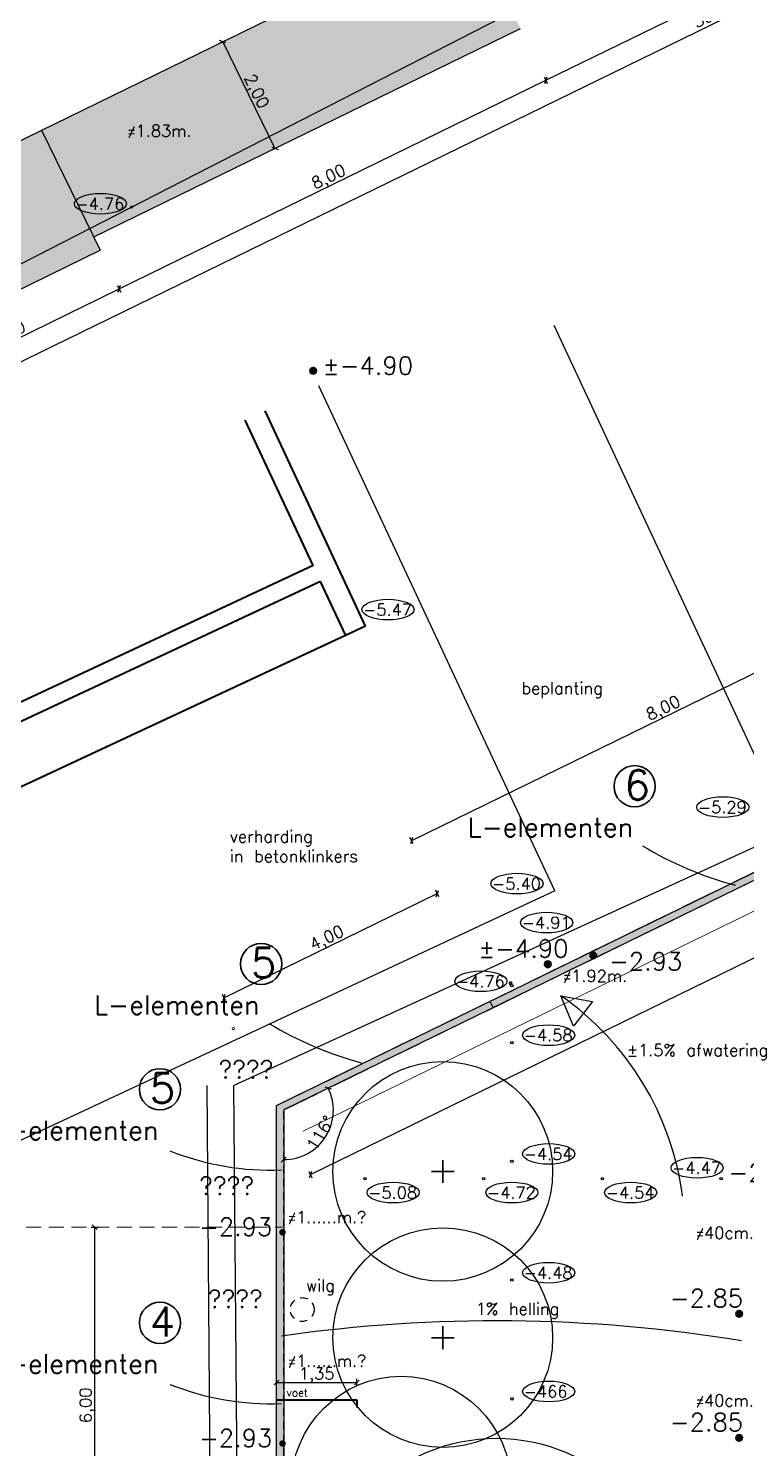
# Model space of a CAD drawing. Header units: millimetres. Extents: x 361 to 21231, y 184 to 1849.
# Drawn here: x 2486.66 to 2498.76, y 519.32 to 543.24 of the extents above; entities that cross this region are included whole.
import ezdxf

# ---------------------------------------------------------------- set-up
doc = ezdxf.new("R2010")
doc.units = ezdxf.units.MM
doc.header["$LTSCALE"] = 0.2
doc.linetypes.add('DASHED2', pattern=[9.525, 6.35, -3.175])
doc.linetypes.add('HIDDEN2', pattern=[4.7625, 3.175, -1.5875])
for name, color, linetype, lineweight in [('... architectuur - ALGEMEEN', 7, 'Continuous', 5), ('bomen', 7, 'Continuous', 35), ('boomkruinen', 7, 'Continuous', 30), ('helling', 96, 'Continuous', 25), ('huis', 7, 'Continuous', 40), ('hulplijnen', 161, 'DASHED2', 18), ('L-elementen', 7, 'Continuous', 30), ('L-elementen 4', 10, 'Continuous', 30), ('maten', 1, 'Continuous', 18), ('maten L-elementen', 191, 'Continuous', 18), ('nieuwe hoogtepunten', 154, 'Continuous', 35), ('nummers', 10, 'Continuous', 35), ('ramen', 7, 'Continuous', 20), ('talud', 160, 'Continuous', 18)]:
    doc.layers.add(name, color=color, linetype=linetype, lineweight=lineweight)
for name, color, linetype in [('bestaande hoogtepunten', 7, 'Continuous'), ('L-elementen voet', 160, 'Continuous'), ('ontwerp', 7, 'Continuous'), ('opmeting', 7, 'Continuous'), ('terreingrens', 134, 'HIDDEN2')]:
    doc.layers.add(name, color=color, linetype=linetype)
doc.layers.add('huidige grondslag', color=7, linetype='Continuous', lineweight=30, true_color=0x00adad)
for name, color, linetype, true_color in [('muur', 7, 'Continuous', 0xbfbfbf), ('opmeting te verwijderen', 7, 'HIDDEN2', 0xc2b584), ('trap inkleuren', 7, 'Continuous', 0xffffa3)]:
    doc.layers.add(name, color=color, linetype=linetype, true_color=true_color)
doc.styles.get("Standard").update_dxf_attribs({"font": 'txt.shx', "height": 0.2})
doc.dimstyles.new('maat aanduiding voor tuin', dxfattribs={"dimscale": 0.2, "dimtxt": 0.2, "dimasz": 0.4, "dimexe": 0.3, "dimexo": 0.3, "dimgap": 0.02, "dimtad": 1, "dimzin": 1, "dimtxsty": 'Standard', "dimblk": 'OBLIQUE', "dimcen": 0.2, "dimadec": 0, "dimazin": 3, "dimtfac": 1, "dimtix": 1, "dimtmove": 0, "dimatfit": 3, "dimldrblk": 'OBLIQUE', "dimfxl": 0.3, "dimfxlon": 1, "dimarcsym": 1})

# ---------------------------------------------------------------- blocks, each defined once
blk = doc.blocks.new('_Oblique')
at = {"color": 0, "linetype": 'ByBlock', "lineweight": -2}
blk.add_line((-0.5, -0.5), (0.5, 0.5), dxfattribs=at)
blk = doc.blocks.new('*D1704')
at = {"layer": 'Defpoints', "color": 0, "ltscale": 0.2, "transparency": 16777216}
for p in [(2511.658, 550.262), (2511.804, 549.963), (2484.612, 537.054)]:
    blk.add_point(p, dxfattribs=at)
at = {"layer": 'maten', "color": 0, "lineweight": -2, "ltscale": 0.2, "transparency": 16777216}
for p, q in [((2484.758, 536.756), (2511.804, 549.963)), ((2511.777, 550.017), (2511.83, 549.909)), ((2484.732, 536.81), (2484.784, 536.702))]:
    blk.add_line(p, q, dxfattribs=at)
at = {"layer": 'maten', "color": 0, "lineweight": -2, "ltscale": 0.2, "transparency": 16777216, "xscale": 0.08000000000000074, "yscale": 0.08000000000000074, "zscale": 0.08000000000000074}
for p, rotation in [((2511.804, 549.963), 26.0273961556173), ((2484.758, 536.756), 206.0273961556173)]:
    blk.add_blockref('_Oblique', p, dxfattribs=dict(at, rotation=rotation))
at = {"layer": 'maten', "color": 0, "ltscale": 0.2, "transparency": 16777216, "insert": (2498.228, 543.468), "char_height": 0.2, "attachment_point": 5, "rotation": 26.0274}
blk.add_mtext('30,10', dxfattribs=at)
blk = doc.blocks.new('*D1836')
at = {"layer": 'Defpoints', "color": 0, "ltscale": 0.2, "transparency": 16777216}
for p in [(2515.1, 536.944), (2490.839, 525.097), (2491.407, 523.932)]:
    blk.add_point(p, dxfattribs=at)
at = {"layer": 'maten', "color": 0, "lineweight": -2, "ltscale": 0.2, "transparency": 16777216}
for p, q in [((2515.669, 535.78), (2491.407, 523.932)), ((2515.643, 535.834), (2515.695, 535.726)), ((2491.381, 523.986), (2491.433, 523.879))]:
    blk.add_line(p, q, dxfattribs=at)
at = {"layer": 'maten', "color": 0, "lineweight": -2, "ltscale": 0.2, "transparency": 16777216, "xscale": 0.08000000000000074, "yscale": 0.08000000000000074, "zscale": 0.08000000000000074}
for p, rotation in [((2515.669, 535.78), 26.02739615561496), ((2491.407, 523.932), 206.027396155615)]:
    blk.add_blockref('_Oblique', p, dxfattribs=dict(at, rotation=rotation))
at = {"layer": 'maten', "color": 0, "ltscale": 0.2, "transparency": 16777216, "insert": (2503.485, 529.965), "char_height": 0.2, "attachment_point": 5, "rotation": 26.0274}
blk.add_mtext('27,00', dxfattribs=at)
blk = doc.blocks.new('*D1878')
at = {"layer": 'Defpoints', "color": 0, "ltscale": 0.2, "transparency": 16777216}
for p in [(2487.448, 523.047), (2487.449, 517.046), (2487.775, 517.046)]:
    blk.add_point(p, dxfattribs=at)
at = {"layer": 'maten L-elementen', "color": 0, "lineweight": -2, "ltscale": 0.2, "transparency": 16777216}
for p, q in [((2487.715, 523.047), (2487.835, 523.047)), ((2487.775, 523.047), (2487.775, 517.046)), ((2487.715, 517.046), (2487.835, 517.046))]:
    blk.add_line(p, q, dxfattribs=at)
at = {"layer": 'maten L-elementen', "color": 0, "lineweight": -2, "ltscale": 0.2, "transparency": 16777216, "xscale": 0.08000000000000074, "yscale": 0.08000000000000074, "zscale": 0.08000000000000074}
for p, rotation in [((2487.775, 523.047), 90), ((2487.775, 517.046), 270)]:
    blk.add_blockref('_Oblique', p, dxfattribs=dict(at, rotation=rotation))
at = {"layer": 'maten L-elementen', "color": 0, "ltscale": 0.2, "transparency": 16777216, "insert": (2487.654, 520.047), "char_height": 0.2, "attachment_point": 5, "rotation": 90}
blk.add_mtext('6,00', dxfattribs=at)
blk = doc.blocks.new('*D1744')
at = {"layer": 'Defpoints', "color": 0, "ltscale": 0.2, "transparency": 16777216}
for p in [(2517.937, 538.196), (2490.959, 525.022), (2490.959, 525.022), (2491.482, 524.369), (2490.959, 517.967)]:
    blk.add_point(p, dxfattribs=at)
at = {"layer": 'L-elementen', "color": 0, "lineweight": -2, "ltscale": 0.2, "transparency": 16777216}
blk.add_arc((2490.959, 525.022), 0.837, 270.0061, 26.0274, dxfattribs=at)
at = {"layer": 'L-elementen', "color": 0, "lineweight": -2, "ltscale": 0.2, "transparency": 16777216, "xscale": 0.08000000000000074, "yscale": 0.08000000000000074, "zscale": 0.08000000000000074}
for p, rotation in [((2491.711, 525.389), 116.0273961556146), ((2490.959, 524.185), 180.0061414760434)]:
    blk.add_blockref('_Oblique', p, dxfattribs=dict(at, rotation=rotation))
at = {"layer": 'L-elementen', "color": 0, "ltscale": 0.2, "transparency": 16777216, "insert": (2491.58, 524.634), "char_height": 0.2, "attachment_point": 5, "rotation": 58.0168}
blk.add_mtext('116°', dxfattribs=at)
blk = doc.blocks.new('*D1916')
at = {"layer": 'Defpoints', "color": 0, "ltscale": 0.2, "transparency": 16777216}
for p in [(2489.933, 543.014), (2486.881, 541.523), (2487.759, 539.726)]:
    blk.add_point(p, dxfattribs=at)
at = {"layer": 'maten', "color": 0, "lineweight": -2, "ltscale": 0.2, "transparency": 16777216}
for p, q in [((2489.88, 542.987), (2489.987, 543.04)), ((2490.811, 541.217), (2489.933, 543.014)), ((2490.757, 541.19), (2490.865, 541.243))]:
    blk.add_line(p, q, dxfattribs=at)
at = {"layer": 'maten', "color": 0, "lineweight": -2, "ltscale": 0.2, "transparency": 16777216, "xscale": 0.08000000000000074, "yscale": 0.08000000000000074, "zscale": 0.08000000000000074}
for p, rotation in [((2489.933, 543.014), 116.0273961556142), ((2490.811, 541.217), 296.0273961556142)]:
    blk.add_blockref('_Oblique', p, dxfattribs=dict(at, rotation=rotation))
at = {"layer": 'maten', "color": 0, "ltscale": 0.2, "transparency": 16777216, "insert": (2490.481, 542.168), "char_height": 0.2, "attachment_point": 5, "rotation": 296.0274}
blk.add_mtext('2,00', dxfattribs=at)
blk = doc.blocks.new('*D1918')
at = {"layer": 'Defpoints', "color": 0, "ltscale": 0.2, "transparency": 16777216}
for p in [(2486.881, 541.523), (2487.869, 539.501), (2485.731, 538.458)]:
    blk.add_point(p, dxfattribs=at)
at = {"layer": 'maten', "color": 0, "lineweight": -2, "ltscale": 0.2, "transparency": 16777216}
for p, q in [((2484.798, 540.506), (2484.69, 540.453)), ((2484.744, 540.479), (2485.731, 538.458)), ((2485.785, 538.484), (2485.677, 538.431))]:
    blk.add_line(p, q, dxfattribs=at)
at = {"layer": 'maten', "color": 0, "lineweight": -2, "ltscale": 0.2, "transparency": 16777216, "xscale": 0.08000000000000074, "yscale": 0.08000000000000074, "zscale": 0.08000000000000074}
for p, rotation in [((2484.744, 540.479), 116.0273961556106), ((2485.731, 538.458), 296.0273961556106)]:
    blk.add_blockref('_Oblique', p, dxfattribs=dict(at, rotation=rotation))
at = {"layer": 'maten', "color": 0, "ltscale": 0.2, "transparency": 16777216, "insert": (2485.346, 539.521), "char_height": 0.2, "attachment_point": 5, "rotation": 296.0274}
blk.add_mtext('2,25', dxfattribs=at)
blk = doc.blocks.new('*D1919')
at = {"layer": 'Defpoints', "color": 0, "ltscale": 0.2, "transparency": 16777216}
for p in [(2487.869, 539.501), (2488.187, 538.849), (2484.274, 537.746)]:
    blk.add_point(p, dxfattribs=at)
at = {"layer": 'maten L-elementen', "color": 0, "lineweight": -2, "ltscale": 0.2, "transparency": 16777216}
for p, q in [((2488.161, 538.903), (2488.214, 538.795)), ((2484.593, 537.094), (2488.187, 538.849)), ((2484.567, 537.147), (2484.619, 537.04))]:
    blk.add_line(p, q, dxfattribs=at)
at = {"layer": 'maten L-elementen', "color": 0, "lineweight": -2, "ltscale": 0.2, "transparency": 16777216, "xscale": 0.08000000000000074, "yscale": 0.08000000000000074, "zscale": 0.08000000000000074}
for p, rotation in [((2488.187, 538.849), 26.02739615561413), ((2484.593, 537.094), 206.0273961556141)]:
    blk.add_blockref('_Oblique', p, dxfattribs=dict(at, rotation=rotation))
at = {"layer": 'maten L-elementen', "color": 0, "ltscale": 0.2, "transparency": 16777216, "insert": (2486.337, 538.08), "char_height": 0.2, "attachment_point": 5, "rotation": 26.0274}
blk.add_mtext('4,00', dxfattribs=at)
blk = doc.blocks.new('*D1920')
at = {"layer": 'Defpoints', "color": 0, "ltscale": 0.2, "transparency": 16777216}
for p in [(2494.948, 543.236), (2495.375, 542.362), (2487.759, 539.726)]:
    blk.add_point(p, dxfattribs=at)
at = {"layer": 'maten L-elementen', "color": 0, "lineweight": -2, "ltscale": 0.2, "transparency": 16777216}
for p, q in [((2488.186, 538.851), (2495.375, 542.362)), ((2495.348, 542.415), (2495.401, 542.308)), ((2488.16, 538.905), (2488.212, 538.797))]:
    blk.add_line(p, q, dxfattribs=at)
at = {"layer": 'maten L-elementen', "color": 0, "lineweight": -2, "ltscale": 0.2, "transparency": 16777216, "xscale": 0.08000000000000074, "yscale": 0.08000000000000074, "zscale": 0.08000000000000074}
for p, rotation in [((2495.375, 542.362), 26.02739615561052), ((2488.186, 538.851), 206.0273961556105)]:
    blk.add_blockref('_Oblique', p, dxfattribs=dict(at, rotation=rotation))
at = {"layer": 'maten L-elementen', "color": 0, "ltscale": 0.2, "transparency": 16777216, "insert": (2491.727, 540.715), "char_height": 0.2, "attachment_point": 5, "rotation": 26.0274}
blk.add_mtext('8,00', dxfattribs=at)
blk = doc.blocks.new('*D1921')
at = {"layer": 'Defpoints', "color": 0, "ltscale": 0.2, "transparency": 16777216}
for p in [(2505.621, 548.727), (2506.158, 547.627), (2494.838, 543.461)]:
    blk.add_point(p, dxfattribs=at)
at = {"layer": 'maten L-elementen', "color": 0, "lineweight": -2, "ltscale": 0.2, "transparency": 16777216}
for p, q in [((2495.375, 542.362), (2506.158, 547.627)), ((2506.131, 547.681), (2506.184, 547.573)), ((2495.348, 542.415), (2495.401, 542.308))]:
    blk.add_line(p, q, dxfattribs=at)
at = {"layer": 'maten L-elementen', "color": 0, "lineweight": -2, "ltscale": 0.2, "transparency": 16777216, "xscale": 0.08000000000000074, "yscale": 0.08000000000000074, "zscale": 0.08000000000000074}
for p, rotation in [((2506.158, 547.627), 26.02739615560983), ((2495.375, 542.362), 206.0273961556099)]:
    blk.add_blockref('_Oblique', p, dxfattribs=dict(at, rotation=rotation))
at = {"layer": 'maten L-elementen', "color": 0, "ltscale": 0.2, "transparency": 16777216, "insert": (2500.713, 545.103), "char_height": 0.2, "attachment_point": 5, "rotation": 26.0274}
blk.add_mtext('12,00', dxfattribs=at)
blk = doc.blocks.new('*D1923')
at = {"layer": 'Defpoints', "color": 0, "ltscale": 0.2, "transparency": 16777216}
for p in [(2493.546, 528.667), (2494.433, 526.852), (2490.839, 525.097)]:
    blk.add_point(p, dxfattribs=at)
at = {"layer": 'maten L-elementen', "color": 0, "lineweight": -2, "ltscale": 0.2, "transparency": 16777216}
for p, q in [((2489.952, 526.912), (2493.546, 528.667)), ((2493.573, 528.613), (2493.52, 528.721)), ((2489.979, 526.858), (2489.926, 526.966))]:
    blk.add_line(p, q, dxfattribs=at)
at = {"layer": 'maten L-elementen', "color": 0, "lineweight": -2, "ltscale": 0.2, "transparency": 16777216, "xscale": 0.08000000000000074, "yscale": 0.08000000000000074, "zscale": 0.08000000000000074}
for p, rotation in [((2493.546, 528.667), 26.02739615561699), ((2489.952, 526.912), 206.027396155617)]:
    blk.add_blockref('_Oblique', p, dxfattribs=dict(at, rotation=rotation))
at = {"layer": 'maten L-elementen', "color": 0, "ltscale": 0.2, "transparency": 16777216, "insert": (2491.696, 527.898), "char_height": 0.2, "attachment_point": 5, "rotation": 26.0274}
blk.add_mtext('4,00', dxfattribs=at)
blk = doc.blocks.new('*D1925')
at = {"layer": 'Defpoints', "color": 0, "ltscale": 0.2, "transparency": 16777216}
for p in [(2501.622, 530.362), (2493.112, 529.556), (2494.433, 526.852)]:
    blk.add_point(p, dxfattribs=at)
at = {"layer": 'maten L-elementen', "color": 0, "lineweight": -2, "ltscale": 0.2, "transparency": 16777216}
for p, q in [((2500.301, 533.067), (2493.112, 529.556)), ((2500.327, 533.013), (2500.275, 533.121)), ((2493.138, 529.502), (2493.086, 529.61))]:
    blk.add_line(p, q, dxfattribs=at)
at = {"layer": 'maten L-elementen', "color": 0, "lineweight": -2, "ltscale": 0.2, "transparency": 16777216, "xscale": 0.08000000000000074, "yscale": 0.08000000000000074, "zscale": 0.08000000000000074}
for p, rotation in [((2500.301, 533.067), 26.0273961556156), ((2493.112, 529.556), 206.0273961556156)]:
    blk.add_blockref('_Oblique', p, dxfattribs=dict(at, rotation=rotation))
at = {"layer": 'maten L-elementen', "color": 0, "ltscale": 0.2, "transparency": 16777216, "insert": (2497.363, 531.767), "char_height": 0.2, "attachment_point": 5, "rotation": 26.0274}
blk.add_mtext('8,00', dxfattribs=at)
blk = doc.blocks.new('*D1934')
at = {"layer": 'Defpoints', "color": 0, "ltscale": 0.2, "transparency": 16777216}
for p in [(2492.19, 520.433), (2490.84, 520.14), (2492.19, 520.14)]:
    blk.add_point(p, dxfattribs=at)
at = {"layer": 'L-elementen voet', "color": 0, "lineweight": -2, "ltscale": 0.2, "transparency": 16777216}
for p, q in [((2490.84, 520.373), (2490.84, 520.493)), ((2492.19, 520.373), (2492.19, 520.493)), ((2490.84, 520.433), (2492.19, 520.433))]:
    blk.add_line(p, q, dxfattribs=at)
at = {"layer": 'L-elementen voet', "color": 0, "lineweight": -2, "ltscale": 0.2, "transparency": 16777216, "xscale": 0.08000000000000074, "yscale": 0.08000000000000074, "zscale": 0.08000000000000074, "rotation": 180}
blk.add_blockref('_Oblique', (2490.84, 520.433), dxfattribs=at)
at = {"layer": 'L-elementen voet', "color": 0, "lineweight": -2, "ltscale": 0.2, "transparency": 16777216, "xscale": 0.08000000000000074, "yscale": 0.08000000000000074, "zscale": 0.08000000000000074}
blk.add_blockref('_Oblique', (2492.19, 520.433), dxfattribs=at)
at = {"layer": 'L-elementen voet', "color": 0, "ltscale": 0.2, "transparency": 16777216, "insert": (2491.515, 520.554), "char_height": 0.2, "attachment_point": 5}
blk.add_mtext('1,35', dxfattribs=at)

msp = doc.modelspace()

# ---------------------------------------------------------------- hatches: boundary and pattern name
at = {"layer": 'L-elementen 4', "ltscale": 0.2}
h = msp.add_hatch(color=256, dxfattribs=at)
h.dxf.hatch_style = 1
h.paths.add_polyline_path([(2490.959, 525.022), (2515.153, 536.836), (2515.1, 536.944), (2490.839, 525.097), (2490.839, 517.967), (2490.959, 517.967)])
at = {"layer": 'muur', "ltscale": 0.2}
h = msp.add_hatch(color=256, dxfattribs=at)
h.dxf.hatch_style = 1
h.paths.add_polyline_path([(2486.881, 541.523), (2483.287, 539.768), (2484.274, 537.746), (2487.869, 539.501)])
at = {"layer": 'nieuwe hoogtepunten', "ltscale": 0.2}
h = msp.add_hatch(color=256, dxfattribs=at)
h.dxf.hatch_style = 1
edge = h.paths.add_edge_path()
edge.add_arc((2491.456, 537.47), 0.055, 0, 360)
h = msp.add_hatch(color=256, dxfattribs=at)
h.dxf.hatch_style = 1
edge = h.paths.add_edge_path()
edge.add_arc((2491.458, 537.472), 0.055, 0, 360)
h = msp.add_hatch(color=256, dxfattribs=at)
h.dxf.hatch_style = 1
edge = h.paths.add_edge_path()
edge.add_arc((2496.175, 527.625), 0.055, 0, 360)
h = msp.add_hatch(color=256, dxfattribs=at)
h.dxf.hatch_style = 1
edge = h.paths.add_edge_path()
edge.add_arc((2496.175, 527.625), 0.055, 0, 360)
h = msp.add_hatch(color=256, dxfattribs=at)
h.dxf.hatch_style = 1
edge = h.paths.add_edge_path()
edge.add_arc((2496.175, 527.625), 0.055, 0, 360)
h = msp.add_hatch(color=256, dxfattribs=at)
h.dxf.hatch_style = 1
edge = h.paths.add_edge_path()
edge.add_arc((2495.406, 527.474), 0.055, 0, 360)
h = msp.add_hatch(color=256, dxfattribs=at)
h.dxf.hatch_style = 1
edge = h.paths.add_edge_path()
edge.add_arc((2495.407, 527.476), 0.055, 0, 360)
h = msp.add_hatch(color=256, dxfattribs=at)
h.dxf.hatch_style = 1
edge = h.paths.add_edge_path()
edge.add_arc((2490.94, 522.962), 0.055, 0, 360)
h = msp.add_hatch(color=256, dxfattribs=at)
h.dxf.hatch_style = 1
edge = h.paths.add_edge_path()
edge.add_arc((2498.63, 521.587), 0.055, 0, 360)
h = msp.add_hatch(color=256, dxfattribs=at)
h.dxf.hatch_style = 1
edge = h.paths.add_edge_path()
edge.add_arc((2498.63, 519.498), 0.055, 0, 360)
h = msp.add_hatch(color=256, dxfattribs=at)
h.dxf.hatch_style = 1
edge = h.paths.add_edge_path()
edge.add_arc((2490.94, 519.404), 0.055, 0, 360)
at = {"layer": 'trap inkleuren', "ltscale": 0.2}
h = msp.add_hatch(color=256, dxfattribs=at)
h.dxf.hatch_style = 1
h.paths.add_polyline_path([(2487.759, 539.726), (2494.948, 543.236), (2494.07, 545.034), (2486.881, 541.523)])

# ---------------------------------------------------------------- linework, layer by layer
at = {"layer": '... architectuur - ALGEMEEN', "color": 7, "linetype": 'Continuous', "lineweight": 9, "transparency": 33554534}
msp.add_line((2491.288, 524.664), (2517.387, 537.409), dxfattribs=at)
at = {"layer": 'bestaande hoogtepunten', "ltscale": 0.2}
for centre in [(2494.802, 527.116), (2494.802, 526.157), (2494.802, 524.157), (2492.328, 523.865), (2494.328, 523.866), (2496.328, 523.866), (2498.328, 523.866), (2494.802, 522.157), (2494.803, 520.157)]:
    msp.add_circle(centre, 0.02, dxfattribs=at)
at = {"layer": 'bestaande hoogtepunten'}
for centre in [(2487.873, 540.284), (2492.717, 533.448), (2498.356, 530.122), (2494.889, 528.834), (2495.389, 528.177), (2494.281, 527.189), (2495.422, 526.281), (2495.423, 524.281), (2497.923, 524.048), (2492.803, 523.631), (2494.803, 523.631), (2496.803, 523.631), (2495.423, 522.281), (2495.423, 520.281)]:
    msp.add_ellipse(centre, major_axis=(-0.439, 0), ratio=0.39726, dxfattribs=at)
at = {"layer": 'bomen', "ltscale": 0.2}
for p, q in [((2493.639, 523.795), (2493.639, 524.179)), ((2493.831, 523.987), (2493.447, 523.987)), ((2493.831, 521.187), (2493.447, 521.187)), ((2493.639, 520.995), (2493.639, 521.379))]:
    msp.add_line(p, q, dxfattribs=at)
msp.add_circle((2494.782, 527.157), 0.02, dxfattribs=at)
at = {"layer": 'boomkruinen', "ltscale": 0.2}
for centre, radius in [((2493.639, 523.987), 1.85), ((2493.639, 521.187), 1.85), ((2492.939, 518.687), 1.85), ((2494.54, 516.492), 3)]:
    msp.add_circle(centre, radius, dxfattribs=at)
at = {"layer": 'helling', "ltscale": 0.2}
for p, q in [((2495.63, 526.944), (2496.16, 526.849)), ((2495.84, 526.435), (2495.63, 526.944)), ((2496.16, 526.849), (2495.84, 526.435))]:
    msp.add_line(p, q, dxfattribs=at)
for centre, radius, start, end in [((2492.824, 522.931), 4.897, 7.4666, 55.0379), ((2494.534, 496.109), 25.362, 80.6195, 98.1815)]:
    msp.add_arc(centre, radius, start, end, dxfattribs=at)
at = {"layer": 'huidige grondslag', "ltscale": 0.2}
msp.add_line((2484.168, 538.057), (2498.709, 545.518), dxfattribs=at)
at = {"layer": 'huis', "ltscale": 0.2}
for p, q in [((2492.339, 533.171), (2490.647, 536.796)), ((2491.454, 534.193), (2490.312, 536.639)), ((2491.454, 534.193), (2484.712, 531.046)), ((2491.581, 533.921), (2485.111, 530.901)), ((2492.004, 533.015), (2491.581, 533.921)), ((2492.339, 533.171), (2482.808, 528.723))]:
    msp.add_line(p, q, dxfattribs=at)
at = {"layer": 'hulplijnen', "ltscale": 0.2}
msp.add_line((2483.956, 523.047), (2490.94, 523.048), dxfattribs=at)
at = {"layer": 'L-elementen'}
for p, q in [((2483.287, 539.768), (2507.549, 551.616)), ((2487.759, 539.726), (2494.948, 543.236)), ((2486.881, 541.523), (2487.869, 539.501)), ((2484.274, 537.746), (2487.869, 539.501)), ((2490.839, 525.097), (2515.1, 536.944)), ((2515.153, 536.836), (2490.959, 525.022)), ((2494.433, 526.852), (2494.485, 526.744)), ((2490.839, 517.967), (2490.839, 525.097)), ((2490.959, 525.022), (2490.959, 517.967))]:
    msp.add_line(p, q, dxfattribs=at)
at = {"layer": 'L-elementen', "ltscale": 0.2}
msp.add_line((2490.839, 525.097), (2515.1, 536.944), dxfattribs=at)
at = {"layer": 'L-elementen 4', "lineweight": 25, "ltscale": 0.2}
for centre in [(2500.164, 534.727), (2493.874, 531.734)]:
    msp.add_arc(centre, 6.133, 238.9558, 254.9076, dxfattribs=at)
at = {"layer": 'L-elementen 4', "linetype": 'Continuous', "lineweight": 25, "ltscale": 0.2}
for centre in [(2490.739, 528.576), (2490.739, 524.643)]:
    msp.add_arc(centre, 4.568, 248.2209, 272.2739, dxfattribs=at)
at = {"layer": 'L-elementen voet', "lineweight": 40, "ltscale": 0.2}
for p, q in [((2490.84, 520.14), (2492.19, 520.14)), ((2492.19, 520.14), (2492.19, 520.013))]:
    msp.add_line(p, q, dxfattribs=at)
at = {"layer": 'maten', "ltscale": 0.2}
msp.add_circle((2488.399, 540.228), 0.02, dxfattribs=at)
at = {"layer": 'nieuwe hoogtepunten', "ltscale": 0.2}
for centre in [(2491.456, 537.47), (2491.458, 537.472), (2496.175, 527.625), (2495.406, 527.474), (2495.407, 527.476), (2498.63, 521.587), (2498.63, 519.498)]:
    msp.add_circle(centre, 0.055, dxfattribs=at)
at = {"layer": 'nummers', "ltscale": 0.05}
for centre in [(2496.87, 530.474), (2490.58, 527.48), (2488.875, 525.37), (2488.875, 521.437)]:
    msp.add_circle(centre, 0.347, dxfattribs=at)
at = {"layer": 'ontwerp', "ltscale": 0.2}
for centre in [(2492.328, 523.865), (2494.328, 523.866), (2496.328, 523.866), (2498.328, 523.866)]:
    msp.add_circle(centre, 0.02, dxfattribs=at)
at = {"layer": 'opmeting', "ltscale": 0.2}
for p, q in [((2518.152, 538.268), (2490.119, 525.435)), ((2499.486, 529.723), (2495.514, 538.232)), ((2495.525, 528.71), (2491.553, 537.219)), ((2495.525, 528.71), (2482.358, 522.564))]:
    msp.add_line(p, q, dxfattribs=at)
at = {"layer": 'opmeting', "color": 116, "lineweight": 30, "ltscale": 0.2, "true_color": 0x136734}
for p, q in [((2490.228, 457.041), (2489.669, 525.432)), ((2490.678, 457.045), (2490.119, 525.435))]:
    msp.add_line(p, q, dxfattribs=at)
at = {"layer": 'opmeting te verwijderen', "ltscale": 0.2}
msp.add_circle((2491.271, 521.661), 0.2, dxfattribs=at)
at = {"layer": 'ramen', "ltscale": 0.2}
msp.add_circle((2490.111, 526.392), 0.02, dxfattribs=at)
at = {"layer": 'terreingrens'}
for p, q in [((2490.839, 525.097), (2515.1, 536.944)), ((2490.959, 525.022), (2515.153, 536.836))]:
    msp.add_line(p, q, dxfattribs=at)
at = {"layer": 'terreingrens', "ltscale": 0.2}
for p, q in [((2490.843, 485.597), (2490.839, 525.097)), ((2490.963, 485.597), (2490.959, 525.022))]:
    msp.add_line(p, q, dxfattribs=at)

# ---------------------------------------------------------------- texts
at = {"layer": 'bestaande hoogtepunten', "char_height": 0.2, "width": 0.69801, "attachment_point": 1, "rotation": 0.0061}
for s, insert in [('-4.76', (2487.452, 540.382)), ('-5.47', (2492.296, 533.547)), ('-5.29', (2497.936, 530.221)), ('-5.40', (2494.469, 528.932)), ('-4.91', (2494.969, 528.276)), ('-4.76', (2493.86, 527.287)), ('-4.58', (2495.002, 526.38)), ('-4.54', (2495.002, 524.38)), ('-4.47', (2497.502, 524.146)), ('-5.08', (2492.383, 523.729)), ('-4.72', (2494.383, 523.729)), ('-4.54', (2496.383, 523.729)), ('-4.48', (2495.002, 522.38)), ('-466', (2495.003, 520.38))]:
    msp.add_mtext(s, dxfattribs=dict(at, insert=insert))
at = {"layer": 'helling', "ltscale": 0.2, "char_height": 0.2, "attachment_point": 1, "rotation": 0.0061}
for s, width, insert in [('%%P1.5% afwatering', 4.42713, (2496.74, 526.129)), ('1% helling', 2.09872, (2494.197, 521.773))]:
    msp.add_mtext_dynamic_manual_height_columns(s, width=width, gutter_width=1, heights=[0], dxfattribs=dict(at, insert=insert))
at = {"layer": 'L-elementen 4', "ltscale": 0.2, "char_height": 0.32, "attachment_point": 1, "rotation": 0.0061}
for insert in [(2494.058, 529.944), (2487.768, 526.95), (2486.063, 524.84), (2486.063, 520.907)]:
    msp.add_mtext_dynamic_manual_height_columns('L-elementen', width=4.04317, gutter_width=1.6, heights=[0], dxfattribs=dict(at, insert=insert))
at = {"layer": 'L-elementen voet', "ltscale": 0.2, "insert": (2491.006, 520.327), "char_height": 0.13, "attachment_point": 1}
msp.add_mtext_dynamic_manual_height_columns('voet', width=0.32225, gutter_width=0.65, heights=[0], dxfattribs=at)
at = {"layer": 'nieuwe hoogtepunten', "ltscale": 0.2, "char_height": 0.3, "attachment_point": 1, "rotation": 0.0061}
for s, insert in [('%%P-4.90', (2491.62, 537.706)), ('%%P-4.90', (2494.239, 527.89)), ('????', (2489.861, 525.854)), ('-2.85', (2498.452, 524.117)), ('????', (2489.536, 523.894)), ('????', (2489.682, 521.989)), ('-2.85', (2497.463, 522.002)), ('-2.85', (2497.463, 519.914))]:
    msp.add_mtext_dynamic_manual_height_columns(s, width=3.39192, gutter_width=1.5, heights=[0], dxfattribs=dict(at, insert=insert))
at = {"layer": 'nieuwe hoogtepunten', "color": 1, "ltscale": 0.2, "char_height": 0.3, "attachment_point": 1, "rotation": 0.0061}
for insert in [(2496.439, 527.674), (2489.533, 523.204), (2489.533, 519.646)]:
    msp.add_mtext_dynamic_manual_height_columns('-2.93', width=3.39192, gutter_width=1.5, heights=[0], dxfattribs=dict(at, insert=insert))
at = {"layer": 'nummers', "ltscale": 0.05, "char_height": 0.5, "attachment_point": 1, "rotation": 0.0061}
for s, insert in [('6', (2496.698, 530.744)), ('5', (2490.408, 527.75)), ('5', (2488.703, 525.64)), ('4', (2488.703, 521.707))]:
    msp.add_mtext_dynamic_manual_height_columns(s, width=1.14354, gutter_width=1.43, heights=[0], dxfattribs=dict(at, insert=insert))
at = {"layer": 'ontwerp', "lineweight": 30, "ltscale": 0.2, "char_height": 0.2, "attachment_point": 1, "rotation": 0.0061}
for s, insert in [('beplanting', (2494.964, 532.224)), ('verharding\\Pin betonklinkers', (2490.051, 529.728))]:
    msp.add_mtext_dynamic_manual_height_columns(s, width=2.95866, gutter_width=1, heights=[0], dxfattribs=dict(at, insert=insert))
at = {"layer": 'opmeting te verwijderen', "ltscale": 0.2, "insert": (2491.332, 522.167), "char_height": 0.2, "attachment_point": 1, "rotation": 0.0061}
msp.add_mtext_dynamic_manual_height_columns('wilg', width=0.14151, gutter_width=1, heights=[0], dxfattribs=at)
at = {"layer": 'talud', "ltscale": 0.2, "char_height": 0.2, "attachment_point": 1, "rotation": 0.0061}
for s, insert in [('{\\fISOCPEUR|b0|i0|c0|p34;≠}1.83m.', (2488.33, 541.611)), ('{\\fISOCPEUR|b0|i0|c0|p34;≠}1.92m.', (2495.667, 527.379)), ('{\\fISOCPEUR|b0|i0|c0|p34;≠}1......m.?', (2491.032, 523.317)), ('{\\fISOCPEUR|b0|i0|c0|p34;≠}40cm.', (2497.904, 523.053)), ('{\\fISOCPEUR|b0|i0|c0|p34;≠}1......m.?', (2491.032, 520.898)), ('{\\fISOCPEUR|b0|i0|c0|p34;≠}40cm.', (2497.904, 520.228))]:
    msp.add_mtext_dynamic_manual_height_columns(s, width=1.26472, gutter_width=1, heights=[0], dxfattribs=dict(at, insert=insert))

# ---------------------------------------------------------------- dimensions: what is measured, and where the dimension line sits
at = {"layer": 'L-elementen', "ltscale": 0.2}
dim = msp.add_angular_dim_2l(base=(2491.482, 524.369), line1=((2517.937, 538.196), (2490.959, 525.022)), line2=((2490.959, 525.022), (2490.959, 517.967)), dimstyle='maat aanduiding voor tuin', dxfattribs=at)
dim.commit()
dim.dimension.update_dxf_attribs({"geometry": '*D1744', "text_midpoint": (2491.58, 524.634)})
at = {"layer": 'L-elementen voet', "ltscale": 0.2}
dim = msp.add_linear_dim(base=(2492.19, 520.433), p1=(2490.84, 520.14), p2=(2492.19, 520.14), dimstyle='maat aanduiding voor tuin', dxfattribs=at)
dim.commit()
dim.dimension.update_dxf_attribs({"geometry": '*D1934', "text_midpoint": (2491.515, 520.433), "dimtype": 160})
at = {"layer": 'maten', "ltscale": 0.2}
for p1, p2, distance, picture, middle in [((2484.612, 537.054), (2511.658, 550.262), -0.332, '*D1704', (2498.228, 543.468)), ((2487.759, 539.726), (2486.881, 541.523), -3.397, '*D1916', (2490.481, 542.168)), ((2486.881, 541.523), (2487.869, 539.501), -2.379, '*D1918', (2485.346, 539.521)), ((2515.1, 536.944), (2490.839, 525.097), 1.296, '*D1836', (2503.485, 529.965))]:
    dim = msp.add_aligned_dim(p1=p1, p2=p2, distance=distance, dimstyle='maat aanduiding voor tuin', dxfattribs=at)
    dim.commit()
    dim.dimension.update_dxf_attribs({"geometry": picture, "text_midpoint": middle})
at = {"layer": 'maten L-elementen', "ltscale": 0.2}
for p1, p2, distance, picture, middle in [((2494.838, 543.461), (2505.621, 548.727), -1.224, '*D1921', (2500.713, 545.103)), ((2487.759, 539.726), (2494.948, 543.236), -0.974, '*D1920', (2491.727, 540.715)), ((2484.274, 537.746), (2487.869, 539.501), -0.726, '*D1919', (2486.337, 538.08)), ((2490.839, 525.097), (2494.433, 526.852), 2.02, '*D1923', (2491.696, 527.898))]:
    dim = msp.add_aligned_dim(p1=p1, p2=p2, distance=distance, dimstyle='maat aanduiding voor tuin', dxfattribs=at)
    dim.commit()
    dim.dimension.update_dxf_attribs({"geometry": picture, "text_midpoint": middle})
dim = msp.add_linear_dim(base=(2493.112, 529.556), p1=(2501.622, 530.362), p2=(2494.433, 526.852), angle=206.0274, dimstyle='maat aanduiding voor tuin', dxfattribs=at)
dim.commit()
dim.dimension.update_dxf_attribs({"geometry": '*D1925', "text_midpoint": (2497.416, 531.658), "dimtype": 161})
dim = msp.add_linear_dim(base=(2487.775, 517.046), p1=(2487.448, 523.047), p2=(2487.449, 517.046), angle=90, dimstyle='maat aanduiding voor tuin', dxfattribs=at)
dim.commit()
dim.dimension.update_dxf_attribs({"geometry": '*D1878', "text_midpoint": (2487.654, 520.047)})

doc.saveas('drawing.dxf')
